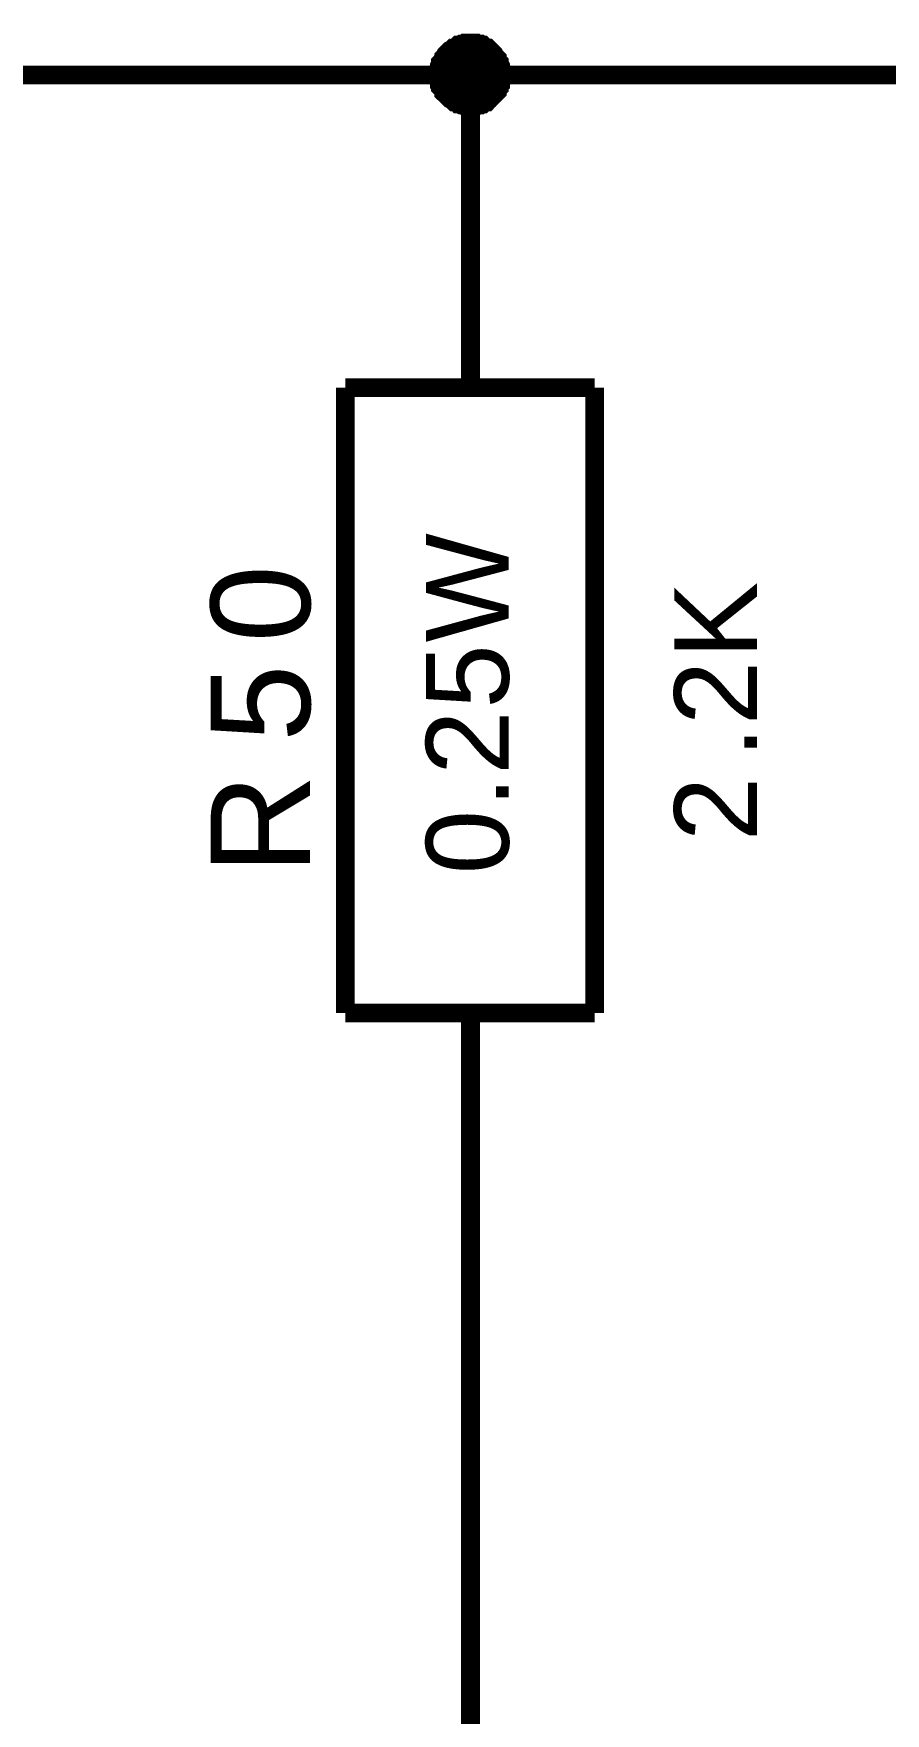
# Model space of a CAD drawing. Header units: millimetres. Extents: x -2024 to 917, y -725 to 13.
# Drawn here: x -1983.37 to -1969.74, y -185.37 to -158.51 of the extents above; entities that cross this region are included whole.
import ezdxf

# ---------------------------------------------------------------- set-up
doc = ezdxf.new("R2010")
doc.units = ezdxf.units.MM
doc.styles.get("Standard").update_dxf_attribs({"font": 'arial.ttf'})

msp = doc.modelspace()

# ---------------------------------------------------------------- linework, layer by layer
at = {"color": 7}
for points, const_width in [([(-1976.893, -159.17), (-1976.893, -159.137), (-1976.893, -159.12), (-1976.893, -159.087), (-1976.877, -159.071), (-1976.877, -159.038), (-1976.877, -159.021), (-1976.86, -158.988), (-1976.86, -158.971), (-1976.844, -158.955), (-1976.827, -158.922), (-1976.811, -158.905), (-1976.811, -158.889), (-1976.794, -158.872), (-1976.777, -158.839), (-1976.761, -158.822), (-1976.744, -158.806), (-1976.728, -158.789), (-1976.711, -158.773), (-1976.678, -158.756), (-1976.662, -158.74), (-1976.645, -158.74), (-1976.628, -158.723), (-1976.595, -158.707), (-1976.579, -158.69), (-1976.562, -158.69), (-1976.529, -158.673), (-1976.513, -158.673), (-1976.48, -158.673), (-1976.463, -158.657), (-1976.43, -158.657), (-1976.413, -158.657), (-1976.38, -158.657)], 0.3), ([(-1976.893, -159.17), (-1976.893, -159.137), (-1976.893, -159.12), (-1976.893, -159.087), (-1976.877, -159.071), (-1976.877, -159.038), (-1976.877, -159.021), (-1976.86, -158.988), (-1976.86, -158.971), (-1976.844, -158.955), (-1976.827, -158.922), (-1976.811, -158.905), (-1976.811, -158.889), (-1976.794, -158.872), (-1976.777, -158.839), (-1976.761, -158.822), (-1976.744, -158.806), (-1976.728, -158.789), (-1976.711, -158.773), (-1976.678, -158.756), (-1976.662, -158.74), (-1976.645, -158.74), (-1976.628, -158.723), (-1976.595, -158.707), (-1976.579, -158.69), (-1976.562, -158.69), (-1976.529, -158.673), (-1976.513, -158.673), (-1976.48, -158.673), (-1976.463, -158.657), (-1976.43, -158.657), (-1976.413, -158.657), (-1976.38, -158.657)], 0.3), ([(-1976.893, -159.17), (-1976.893, -159.137), (-1976.893, -159.12), (-1976.893, -159.087), (-1976.877, -159.071), (-1976.877, -159.038), (-1976.877, -159.021), (-1976.86, -158.988), (-1976.86, -158.971), (-1976.844, -158.955), (-1976.827, -158.922), (-1976.811, -158.905), (-1976.811, -158.889), (-1976.794, -158.872), (-1976.777, -158.839), (-1976.761, -158.822), (-1976.744, -158.806), (-1976.728, -158.789), (-1976.711, -158.773), (-1976.678, -158.756), (-1976.662, -158.74), (-1976.645, -158.74), (-1976.628, -158.723), (-1976.595, -158.707), (-1976.579, -158.69), (-1976.562, -158.69), (-1976.529, -158.673), (-1976.513, -158.673), (-1976.48, -158.673), (-1976.463, -158.657), (-1976.43, -158.657), (-1976.413, -158.657), (-1976.38, -158.657)], 0.3), ([(-1976.893, -159.17), (-1976.893, -159.137), (-1976.893, -159.12), (-1976.893, -159.087), (-1976.877, -159.071), (-1976.877, -159.038), (-1976.877, -159.021), (-1976.86, -158.988), (-1976.86, -158.971), (-1976.844, -158.955), (-1976.827, -158.922), (-1976.811, -158.905), (-1976.811, -158.889), (-1976.794, -158.872), (-1976.777, -158.839), (-1976.761, -158.822), (-1976.744, -158.806), (-1976.728, -158.789), (-1976.711, -158.773), (-1976.678, -158.756), (-1976.662, -158.74), (-1976.645, -158.74), (-1976.628, -158.723), (-1976.595, -158.707), (-1976.579, -158.69), (-1976.562, -158.69), (-1976.529, -158.673), (-1976.513, -158.673), (-1976.48, -158.673), (-1976.463, -158.657), (-1976.43, -158.657), (-1976.413, -158.657), (-1976.38, -158.657)], 0.3), ([(-1976.38, -158.657), (-1976.38, -158.657)], 0.3), ([(-1976.38, -158.657), (-1976.347, -158.657), (-1976.331, -158.657), (-1976.297, -158.657), (-1976.281, -158.673), (-1976.248, -158.673), (-1976.231, -158.673), (-1976.215, -158.69), (-1976.182, -158.69), (-1976.165, -158.707), (-1976.149, -158.723), (-1976.115, -158.74), (-1976.099, -158.74), (-1976.082, -158.756), (-1976.066, -158.773), (-1976.049, -158.789), (-1976.033, -158.806), (-1976.016, -158.822), (-1976, -158.839), (-1975.983, -158.872), (-1975.966, -158.889), (-1975.95, -158.905), (-1975.95, -158.922), (-1975.933, -158.955), (-1975.917, -158.971), (-1975.917, -158.988), (-1975.9, -159.021), (-1975.9, -159.038), (-1975.9, -159.071), (-1975.884, -159.087), (-1975.884, -159.12), (-1975.884, -159.137), (-1975.884, -159.17)], 0.3), ([(-1976.38, -158.657), (-1976.38, -158.657)], 0.3), ([(-1976.38, -158.657), (-1976.347, -158.657), (-1976.331, -158.657), (-1976.297, -158.657), (-1976.281, -158.673), (-1976.248, -158.673), (-1976.231, -158.673), (-1976.215, -158.69), (-1976.182, -158.69), (-1976.165, -158.707), (-1976.149, -158.723), (-1976.115, -158.74), (-1976.099, -158.74), (-1976.082, -158.756), (-1976.066, -158.773), (-1976.049, -158.789), (-1976.033, -158.806), (-1976.016, -158.822), (-1976, -158.839), (-1975.983, -158.872), (-1975.966, -158.889), (-1975.95, -158.905), (-1975.95, -158.922), (-1975.933, -158.955), (-1975.917, -158.971), (-1975.917, -158.988), (-1975.9, -159.021), (-1975.9, -159.038), (-1975.9, -159.071), (-1975.884, -159.087), (-1975.884, -159.12), (-1975.884, -159.137), (-1975.884, -159.17)], 0.3), ([(-1976.38, -158.657), (-1976.38, -158.657)], 0.3), ([(-1976.38, -158.657), (-1976.347, -158.657), (-1976.331, -158.657), (-1976.297, -158.657), (-1976.281, -158.673), (-1976.248, -158.673), (-1976.231, -158.673), (-1976.215, -158.69), (-1976.182, -158.69), (-1976.165, -158.707), (-1976.149, -158.723), (-1976.115, -158.74), (-1976.099, -158.74), (-1976.082, -158.756), (-1976.066, -158.773), (-1976.049, -158.789), (-1976.033, -158.806), (-1976.016, -158.822), (-1976, -158.839), (-1975.983, -158.872), (-1975.966, -158.889), (-1975.95, -158.905), (-1975.95, -158.922), (-1975.933, -158.955), (-1975.917, -158.971), (-1975.917, -158.988), (-1975.9, -159.021), (-1975.9, -159.038), (-1975.9, -159.071), (-1975.884, -159.087), (-1975.884, -159.12), (-1975.884, -159.137), (-1975.884, -159.17)], 0.3), ([(-1976.38, -158.657), (-1976.38, -158.657)], 0.3), ([(-1976.38, -158.657), (-1976.347, -158.657), (-1976.331, -158.657), (-1976.297, -158.657), (-1976.281, -158.673), (-1976.248, -158.673), (-1976.231, -158.673), (-1976.215, -158.69), (-1976.182, -158.69), (-1976.165, -158.707), (-1976.149, -158.723), (-1976.115, -158.74), (-1976.099, -158.74), (-1976.082, -158.756), (-1976.066, -158.773), (-1976.049, -158.789), (-1976.033, -158.806), (-1976.016, -158.822), (-1976, -158.839), (-1975.983, -158.872), (-1975.966, -158.889), (-1975.95, -158.905), (-1975.95, -158.922), (-1975.933, -158.955), (-1975.917, -158.971), (-1975.917, -158.988), (-1975.9, -159.021), (-1975.9, -159.038), (-1975.9, -159.071), (-1975.884, -159.087), (-1975.884, -159.12), (-1975.884, -159.137), (-1975.884, -159.17)], 0.3), ([(-1976.893, -159.17), (-1976.893, -159.137), (-1976.893, -159.12), (-1976.893, -159.087), (-1976.877, -159.071), (-1976.877, -159.038), (-1976.877, -159.021), (-1976.86, -158.988), (-1976.86, -158.971), (-1976.844, -158.955), (-1976.827, -158.922), (-1976.811, -158.905), (-1976.811, -158.889), (-1976.794, -158.872), (-1976.777, -158.839), (-1976.761, -158.822), (-1976.744, -158.806), (-1976.728, -158.789), (-1976.711, -158.773), (-1976.678, -158.756), (-1976.662, -158.74), (-1976.645, -158.74), (-1976.628, -158.723), (-1976.595, -158.707), (-1976.579, -158.69), (-1976.562, -158.69), (-1976.529, -158.673), (-1976.513, -158.673), (-1976.48, -158.673), (-1976.463, -158.657), (-1976.43, -158.657), (-1976.413, -158.657), (-1976.38, -158.657)], 0.0991), ([(-1976.893, -159.17), (-1976.893, -159.137), (-1976.893, -159.12), (-1976.893, -159.087), (-1976.877, -159.071), (-1976.877, -159.038), (-1976.877, -159.021), (-1976.86, -158.988), (-1976.86, -158.971), (-1976.844, -158.955), (-1976.827, -158.922), (-1976.811, -158.905), (-1976.811, -158.889), (-1976.794, -158.872), (-1976.777, -158.839), (-1976.761, -158.822), (-1976.744, -158.806), (-1976.728, -158.789), (-1976.711, -158.773), (-1976.678, -158.756), (-1976.662, -158.74), (-1976.645, -158.74), (-1976.628, -158.723), (-1976.595, -158.707), (-1976.579, -158.69), (-1976.562, -158.69), (-1976.529, -158.673), (-1976.513, -158.673), (-1976.48, -158.673), (-1976.463, -158.657), (-1976.43, -158.657), (-1976.413, -158.657), (-1976.38, -158.657)], 0.0991), ([(-1976.893, -159.17), (-1976.893, -159.137), (-1976.893, -159.12), (-1976.893, -159.087), (-1976.877, -159.071), (-1976.877, -159.038), (-1976.877, -159.021), (-1976.86, -158.988), (-1976.86, -158.971), (-1976.844, -158.955), (-1976.827, -158.922), (-1976.811, -158.905), (-1976.811, -158.889), (-1976.794, -158.872), (-1976.777, -158.839), (-1976.761, -158.822), (-1976.744, -158.806), (-1976.728, -158.789), (-1976.711, -158.773), (-1976.678, -158.756), (-1976.662, -158.74), (-1976.645, -158.74), (-1976.628, -158.723), (-1976.595, -158.707), (-1976.579, -158.69), (-1976.562, -158.69), (-1976.529, -158.673), (-1976.513, -158.673), (-1976.48, -158.673), (-1976.463, -158.657), (-1976.43, -158.657), (-1976.413, -158.657), (-1976.38, -158.657)], 0.0991), ([(-1976.893, -159.17), (-1976.893, -159.137), (-1976.893, -159.12), (-1976.893, -159.087), (-1976.877, -159.071), (-1976.877, -159.038), (-1976.877, -159.021), (-1976.86, -158.988), (-1976.86, -158.971), (-1976.844, -158.955), (-1976.827, -158.922), (-1976.811, -158.905), (-1976.811, -158.889), (-1976.794, -158.872), (-1976.777, -158.839), (-1976.761, -158.822), (-1976.744, -158.806), (-1976.728, -158.789), (-1976.711, -158.773), (-1976.678, -158.756), (-1976.662, -158.74), (-1976.645, -158.74), (-1976.628, -158.723), (-1976.595, -158.707), (-1976.579, -158.69), (-1976.562, -158.69), (-1976.529, -158.673), (-1976.513, -158.673), (-1976.48, -158.673), (-1976.463, -158.657), (-1976.43, -158.657), (-1976.413, -158.657), (-1976.38, -158.657)], 0.0991), ([(-1976.38, -158.657), (-1976.38, -158.657)], 0.0991), ([(-1976.38, -158.657), (-1976.347, -158.657), (-1976.331, -158.657), (-1976.297, -158.657), (-1976.281, -158.673), (-1976.248, -158.673), (-1976.231, -158.673), (-1976.215, -158.69), (-1976.182, -158.69), (-1976.165, -158.707), (-1976.149, -158.723), (-1976.115, -158.74), (-1976.099, -158.74), (-1976.082, -158.756), (-1976.066, -158.773), (-1976.049, -158.789), (-1976.033, -158.806), (-1976.016, -158.822), (-1976, -158.839), (-1975.983, -158.872), (-1975.966, -158.889), (-1975.95, -158.905), (-1975.95, -158.922), (-1975.933, -158.955), (-1975.917, -158.971), (-1975.917, -158.988), (-1975.9, -159.021), (-1975.9, -159.038), (-1975.9, -159.071), (-1975.884, -159.087), (-1975.884, -159.12), (-1975.884, -159.137), (-1975.884, -159.17)], 0.0991), ([(-1976.38, -158.657), (-1976.38, -158.657)], 0.0991), ([(-1976.38, -158.657), (-1976.347, -158.657), (-1976.331, -158.657), (-1976.297, -158.657), (-1976.281, -158.673), (-1976.248, -158.673), (-1976.231, -158.673), (-1976.215, -158.69), (-1976.182, -158.69), (-1976.165, -158.707), (-1976.149, -158.723), (-1976.115, -158.74), (-1976.099, -158.74), (-1976.082, -158.756), (-1976.066, -158.773), (-1976.049, -158.789), (-1976.033, -158.806), (-1976.016, -158.822), (-1976, -158.839), (-1975.983, -158.872), (-1975.966, -158.889), (-1975.95, -158.905), (-1975.95, -158.922), (-1975.933, -158.955), (-1975.917, -158.971), (-1975.917, -158.988), (-1975.9, -159.021), (-1975.9, -159.038), (-1975.9, -159.071), (-1975.884, -159.087), (-1975.884, -159.12), (-1975.884, -159.137), (-1975.884, -159.17)], 0.0991), ([(-1976.38, -158.657), (-1976.38, -158.657)], 0.0991), ([(-1976.38, -158.657), (-1976.347, -158.657), (-1976.331, -158.657), (-1976.297, -158.657), (-1976.281, -158.673), (-1976.248, -158.673), (-1976.231, -158.673), (-1976.215, -158.69), (-1976.182, -158.69), (-1976.165, -158.707), (-1976.149, -158.723), (-1976.115, -158.74), (-1976.099, -158.74), (-1976.082, -158.756), (-1976.066, -158.773), (-1976.049, -158.789), (-1976.033, -158.806), (-1976.016, -158.822), (-1976, -158.839), (-1975.983, -158.872), (-1975.966, -158.889), (-1975.95, -158.905), (-1975.95, -158.922), (-1975.933, -158.955), (-1975.917, -158.971), (-1975.917, -158.988), (-1975.9, -159.021), (-1975.9, -159.038), (-1975.9, -159.071), (-1975.884, -159.087), (-1975.884, -159.12), (-1975.884, -159.137), (-1975.884, -159.17)], 0.0991), ([(-1976.38, -158.657), (-1976.38, -158.657)], 0.0991), ([(-1976.38, -158.657), (-1976.347, -158.657), (-1976.331, -158.657), (-1976.297, -158.657), (-1976.281, -158.673), (-1976.248, -158.673), (-1976.231, -158.673), (-1976.215, -158.69), (-1976.182, -158.69), (-1976.165, -158.707), (-1976.149, -158.723), (-1976.115, -158.74), (-1976.099, -158.74), (-1976.082, -158.756), (-1976.066, -158.773), (-1976.049, -158.789), (-1976.033, -158.806), (-1976.016, -158.822), (-1976, -158.839), (-1975.983, -158.872), (-1975.966, -158.889), (-1975.95, -158.905), (-1975.95, -158.922), (-1975.933, -158.955), (-1975.917, -158.971), (-1975.917, -158.988), (-1975.9, -159.021), (-1975.9, -159.038), (-1975.9, -159.071), (-1975.884, -159.087), (-1975.884, -159.12), (-1975.884, -159.137), (-1975.884, -159.17)], 0.0991), ([(-1986.377, -159.17), (-1976.38, -159.17), (-1961.402, -159.17), (-1956.403, -159.17)], 0.3), ([(-1976.38, -159.667), (-1976.413, -159.667), (-1976.43, -159.667), (-1976.463, -159.667), (-1976.48, -159.65), (-1976.513, -159.65), (-1976.529, -159.65), (-1976.562, -159.634), (-1976.579, -159.634), (-1976.595, -159.617), (-1976.628, -159.601), (-1976.645, -159.601), (-1976.662, -159.584), (-1976.678, -159.568), (-1976.711, -159.551), (-1976.728, -159.534), (-1976.744, -159.518), (-1976.761, -159.501), (-1976.777, -159.485), (-1976.794, -159.468), (-1976.811, -159.452), (-1976.811, -159.435), (-1976.827, -159.402), (-1976.844, -159.385), (-1976.86, -159.369), (-1976.86, -159.336), (-1976.877, -159.319), (-1976.877, -159.303), (-1976.877, -159.27), (-1976.893, -159.253), (-1976.893, -159.22), (-1976.893, -159.203), (-1976.893, -159.17)], 0.3), ([(-1976.893, -159.17), (-1976.893, -159.17)], 0.3), ([(-1976.38, -159.667), (-1976.413, -159.667), (-1976.43, -159.667), (-1976.463, -159.667), (-1976.48, -159.65), (-1976.513, -159.65), (-1976.529, -159.65), (-1976.562, -159.634), (-1976.579, -159.634), (-1976.595, -159.617), (-1976.628, -159.601), (-1976.645, -159.601), (-1976.662, -159.584), (-1976.678, -159.568), (-1976.711, -159.551), (-1976.728, -159.534), (-1976.744, -159.518), (-1976.761, -159.501), (-1976.777, -159.485), (-1976.794, -159.468), (-1976.811, -159.452), (-1976.811, -159.435), (-1976.827, -159.402), (-1976.844, -159.385), (-1976.86, -159.369), (-1976.86, -159.336), (-1976.877, -159.319), (-1976.877, -159.303), (-1976.877, -159.27), (-1976.893, -159.253), (-1976.893, -159.22), (-1976.893, -159.203), (-1976.893, -159.17)], 0.3), ([(-1976.893, -159.17), (-1976.893, -159.17)], 0.3), ([(-1976.38, -159.667), (-1976.413, -159.667), (-1976.43, -159.667), (-1976.463, -159.667), (-1976.48, -159.65), (-1976.513, -159.65), (-1976.529, -159.65), (-1976.562, -159.634), (-1976.579, -159.634), (-1976.595, -159.617), (-1976.628, -159.601), (-1976.645, -159.601), (-1976.662, -159.584), (-1976.678, -159.568), (-1976.711, -159.551), (-1976.728, -159.534), (-1976.744, -159.518), (-1976.761, -159.501), (-1976.777, -159.485), (-1976.794, -159.468), (-1976.811, -159.452), (-1976.811, -159.435), (-1976.827, -159.402), (-1976.844, -159.385), (-1976.86, -159.369), (-1976.86, -159.336), (-1976.877, -159.319), (-1976.877, -159.303), (-1976.877, -159.27), (-1976.893, -159.253), (-1976.893, -159.22), (-1976.893, -159.203), (-1976.893, -159.17)], 0.3), ([(-1976.893, -159.17), (-1976.893, -159.17)], 0.3), ([(-1976.38, -159.667), (-1976.413, -159.667), (-1976.43, -159.667), (-1976.463, -159.667), (-1976.48, -159.65), (-1976.513, -159.65), (-1976.529, -159.65), (-1976.562, -159.634), (-1976.579, -159.634), (-1976.595, -159.617), (-1976.628, -159.601), (-1976.645, -159.601), (-1976.662, -159.584), (-1976.678, -159.568), (-1976.711, -159.551), (-1976.728, -159.534), (-1976.744, -159.518), (-1976.761, -159.501), (-1976.777, -159.485), (-1976.794, -159.468), (-1976.811, -159.452), (-1976.811, -159.435), (-1976.827, -159.402), (-1976.844, -159.385), (-1976.86, -159.369), (-1976.86, -159.336), (-1976.877, -159.319), (-1976.877, -159.303), (-1976.877, -159.27), (-1976.893, -159.253), (-1976.893, -159.22), (-1976.893, -159.203), (-1976.893, -159.17)], 0.3), ([(-1976.893, -159.17), (-1976.893, -159.17)], 0.3), ([(-1976.38, -161.671), (-1976.38, -159.17)], 0.3), ([(-1975.884, -159.17), (-1975.884, -159.203), (-1975.884, -159.22), (-1975.884, -159.253), (-1975.9, -159.27), (-1975.9, -159.303), (-1975.9, -159.319), (-1975.917, -159.336), (-1975.917, -159.369), (-1975.933, -159.385), (-1975.95, -159.402), (-1975.95, -159.435), (-1975.966, -159.452), (-1975.983, -159.468), (-1976, -159.485), (-1976.016, -159.501), (-1976.033, -159.518), (-1976.049, -159.534), (-1976.066, -159.551), (-1976.082, -159.568), (-1976.099, -159.584), (-1976.115, -159.601), (-1976.149, -159.601), (-1976.165, -159.617), (-1976.182, -159.634), (-1976.215, -159.634), (-1976.231, -159.65), (-1976.248, -159.65), (-1976.281, -159.65), (-1976.297, -159.667), (-1976.331, -159.667), (-1976.347, -159.667), (-1976.38, -159.667)], 0.3), ([(-1975.884, -159.17), (-1975.884, -159.203), (-1975.884, -159.22), (-1975.884, -159.253), (-1975.9, -159.27), (-1975.9, -159.303), (-1975.9, -159.319), (-1975.917, -159.336), (-1975.917, -159.369), (-1975.933, -159.385), (-1975.95, -159.402), (-1975.95, -159.435), (-1975.966, -159.452), (-1975.983, -159.468), (-1976, -159.485), (-1976.016, -159.501), (-1976.033, -159.518), (-1976.049, -159.534), (-1976.066, -159.551), (-1976.082, -159.568), (-1976.099, -159.584), (-1976.115, -159.601), (-1976.149, -159.601), (-1976.165, -159.617), (-1976.182, -159.634), (-1976.215, -159.634), (-1976.231, -159.65), (-1976.248, -159.65), (-1976.281, -159.65), (-1976.297, -159.667), (-1976.331, -159.667), (-1976.347, -159.667), (-1976.38, -159.667)], 0.3), ([(-1975.884, -159.17), (-1975.884, -159.203), (-1975.884, -159.22), (-1975.884, -159.253), (-1975.9, -159.27), (-1975.9, -159.303), (-1975.9, -159.319), (-1975.917, -159.336), (-1975.917, -159.369), (-1975.933, -159.385), (-1975.95, -159.402), (-1975.95, -159.435), (-1975.966, -159.452), (-1975.983, -159.468), (-1976, -159.485), (-1976.016, -159.501), (-1976.033, -159.518), (-1976.049, -159.534), (-1976.066, -159.551), (-1976.082, -159.568), (-1976.099, -159.584), (-1976.115, -159.601), (-1976.149, -159.601), (-1976.165, -159.617), (-1976.182, -159.634), (-1976.215, -159.634), (-1976.231, -159.65), (-1976.248, -159.65), (-1976.281, -159.65), (-1976.297, -159.667), (-1976.331, -159.667), (-1976.347, -159.667), (-1976.38, -159.667)], 0.3), ([(-1975.884, -159.17), (-1975.884, -159.203), (-1975.884, -159.22), (-1975.884, -159.253), (-1975.9, -159.27), (-1975.9, -159.303), (-1975.9, -159.319), (-1975.917, -159.336), (-1975.917, -159.369), (-1975.933, -159.385), (-1975.95, -159.402), (-1975.95, -159.435), (-1975.966, -159.452), (-1975.983, -159.468), (-1976, -159.485), (-1976.016, -159.501), (-1976.033, -159.518), (-1976.049, -159.534), (-1976.066, -159.551), (-1976.082, -159.568), (-1976.099, -159.584), (-1976.115, -159.601), (-1976.149, -159.601), (-1976.165, -159.617), (-1976.182, -159.634), (-1976.215, -159.634), (-1976.231, -159.65), (-1976.248, -159.65), (-1976.281, -159.65), (-1976.297, -159.667), (-1976.331, -159.667), (-1976.347, -159.667), (-1976.38, -159.667)], 0.3), ([(-1975.884, -159.17), (-1975.884, -159.17), (-1975.884, -159.17), (-1975.884, -159.17), (-1975.884, -159.17), (-1975.884, -159.17), (-1975.884, -159.17), (-1975.884, -159.17), (-1975.884, -159.17), (-1975.884, -159.17), (-1975.884, -159.17), (-1975.884, -159.17), (-1975.884, -159.17), (-1975.884, -159.17), (-1975.884, -159.17), (-1975.884, -159.17), (-1975.884, -159.17), (-1975.884, -159.17), (-1975.884, -159.17), (-1975.884, -159.17), (-1975.884, -159.17), (-1975.884, -159.17), (-1975.884, -159.17), (-1975.884, -159.17), (-1975.884, -159.17), (-1975.884, -159.17), (-1975.884, -159.17), (-1975.884, -159.17), (-1975.884, -159.17), (-1975.884, -159.17), (-1975.884, -159.17), (-1975.884, -159.17), (-1975.884, -159.17)], 0.3), ([(-1975.884, -159.17), (-1975.884, -159.17)], 0.3), ([(-1975.884, -159.17), (-1975.884, -159.17), (-1975.884, -159.17), (-1975.884, -159.17), (-1975.884, -159.17), (-1975.884, -159.17), (-1975.884, -159.17), (-1975.884, -159.17), (-1975.884, -159.17), (-1975.884, -159.17), (-1975.884, -159.17), (-1975.884, -159.17), (-1975.884, -159.17), (-1975.884, -159.17), (-1975.884, -159.17), (-1975.884, -159.17), (-1975.884, -159.17), (-1975.884, -159.17), (-1975.884, -159.17), (-1975.884, -159.17), (-1975.884, -159.17), (-1975.884, -159.17), (-1975.884, -159.17), (-1975.884, -159.17), (-1975.884, -159.17), (-1975.884, -159.17), (-1975.884, -159.17), (-1975.884, -159.17), (-1975.884, -159.17), (-1975.884, -159.17), (-1975.884, -159.17), (-1975.884, -159.17), (-1975.884, -159.17)], 0.3), ([(-1975.884, -159.17), (-1975.884, -159.17)], 0.3), ([(-1975.884, -159.17), (-1975.884, -159.17), (-1975.884, -159.17), (-1975.884, -159.17), (-1975.884, -159.17), (-1975.884, -159.17), (-1975.884, -159.17), (-1975.884, -159.17), (-1975.884, -159.17), (-1975.884, -159.17), (-1975.884, -159.17), (-1975.884, -159.17), (-1975.884, -159.17), (-1975.884, -159.17), (-1975.884, -159.17), (-1975.884, -159.17), (-1975.884, -159.17), (-1975.884, -159.17), (-1975.884, -159.17), (-1975.884, -159.17), (-1975.884, -159.17), (-1975.884, -159.17), (-1975.884, -159.17), (-1975.884, -159.17), (-1975.884, -159.17), (-1975.884, -159.17), (-1975.884, -159.17), (-1975.884, -159.17), (-1975.884, -159.17), (-1975.884, -159.17), (-1975.884, -159.17), (-1975.884, -159.17), (-1975.884, -159.17)], 0.3), ([(-1975.884, -159.17), (-1975.884, -159.17)], 0.3), ([(-1975.884, -159.17), (-1975.884, -159.17), (-1975.884, -159.17), (-1975.884, -159.17), (-1975.884, -159.17), (-1975.884, -159.17), (-1975.884, -159.17), (-1975.884, -159.17), (-1975.884, -159.17), (-1975.884, -159.17), (-1975.884, -159.17), (-1975.884, -159.17), (-1975.884, -159.17), (-1975.884, -159.17), (-1975.884, -159.17), (-1975.884, -159.17), (-1975.884, -159.17), (-1975.884, -159.17), (-1975.884, -159.17), (-1975.884, -159.17), (-1975.884, -159.17), (-1975.884, -159.17), (-1975.884, -159.17), (-1975.884, -159.17), (-1975.884, -159.17), (-1975.884, -159.17), (-1975.884, -159.17), (-1975.884, -159.17), (-1975.884, -159.17), (-1975.884, -159.17), (-1975.884, -159.17), (-1975.884, -159.17), (-1975.884, -159.17)], 0.3), ([(-1975.884, -159.17), (-1975.884, -159.17)], 0.3), ([(-1976.38, -159.667), (-1976.413, -159.667), (-1976.43, -159.667), (-1976.463, -159.667), (-1976.48, -159.65), (-1976.513, -159.65), (-1976.529, -159.65), (-1976.562, -159.634), (-1976.579, -159.634), (-1976.595, -159.617), (-1976.628, -159.601), (-1976.645, -159.601), (-1976.662, -159.584), (-1976.678, -159.568), (-1976.711, -159.551), (-1976.728, -159.534), (-1976.744, -159.518), (-1976.761, -159.501), (-1976.777, -159.485), (-1976.794, -159.468), (-1976.811, -159.452), (-1976.811, -159.435), (-1976.827, -159.402), (-1976.844, -159.385), (-1976.86, -159.369), (-1976.86, -159.336), (-1976.877, -159.319), (-1976.877, -159.303), (-1976.877, -159.27), (-1976.893, -159.253), (-1976.893, -159.22), (-1976.893, -159.203), (-1976.893, -159.17)], 0.0991), ([(-1976.893, -159.17), (-1976.893, -159.17)], 0.0991), ([(-1976.38, -159.667), (-1976.413, -159.667), (-1976.43, -159.667), (-1976.463, -159.667), (-1976.48, -159.65), (-1976.513, -159.65), (-1976.529, -159.65), (-1976.562, -159.634), (-1976.579, -159.634), (-1976.595, -159.617), (-1976.628, -159.601), (-1976.645, -159.601), (-1976.662, -159.584), (-1976.678, -159.568), (-1976.711, -159.551), (-1976.728, -159.534), (-1976.744, -159.518), (-1976.761, -159.501), (-1976.777, -159.485), (-1976.794, -159.468), (-1976.811, -159.452), (-1976.811, -159.435), (-1976.827, -159.402), (-1976.844, -159.385), (-1976.86, -159.369), (-1976.86, -159.336), (-1976.877, -159.319), (-1976.877, -159.303), (-1976.877, -159.27), (-1976.893, -159.253), (-1976.893, -159.22), (-1976.893, -159.203), (-1976.893, -159.17)], 0.0991), ([(-1976.893, -159.17), (-1976.893, -159.17)], 0.0991), ([(-1976.38, -159.667), (-1976.413, -159.667), (-1976.43, -159.667), (-1976.463, -159.667), (-1976.48, -159.65), (-1976.513, -159.65), (-1976.529, -159.65), (-1976.562, -159.634), (-1976.579, -159.634), (-1976.595, -159.617), (-1976.628, -159.601), (-1976.645, -159.601), (-1976.662, -159.584), (-1976.678, -159.568), (-1976.711, -159.551), (-1976.728, -159.534), (-1976.744, -159.518), (-1976.761, -159.501), (-1976.777, -159.485), (-1976.794, -159.468), (-1976.811, -159.452), (-1976.811, -159.435), (-1976.827, -159.402), (-1976.844, -159.385), (-1976.86, -159.369), (-1976.86, -159.336), (-1976.877, -159.319), (-1976.877, -159.303), (-1976.877, -159.27), (-1976.893, -159.253), (-1976.893, -159.22), (-1976.893, -159.203), (-1976.893, -159.17)], 0.0991), ([(-1976.893, -159.17), (-1976.893, -159.17)], 0.0991), ([(-1976.38, -159.667), (-1976.413, -159.667), (-1976.43, -159.667), (-1976.463, -159.667), (-1976.48, -159.65), (-1976.513, -159.65), (-1976.529, -159.65), (-1976.562, -159.634), (-1976.579, -159.634), (-1976.595, -159.617), (-1976.628, -159.601), (-1976.645, -159.601), (-1976.662, -159.584), (-1976.678, -159.568), (-1976.711, -159.551), (-1976.728, -159.534), (-1976.744, -159.518), (-1976.761, -159.501), (-1976.777, -159.485), (-1976.794, -159.468), (-1976.811, -159.452), (-1976.811, -159.435), (-1976.827, -159.402), (-1976.844, -159.385), (-1976.86, -159.369), (-1976.86, -159.336), (-1976.877, -159.319), (-1976.877, -159.303), (-1976.877, -159.27), (-1976.893, -159.253), (-1976.893, -159.22), (-1976.893, -159.203), (-1976.893, -159.17)], 0.0991), ([(-1976.893, -159.17), (-1976.893, -159.17)], 0.0991), ([(-1975.884, -159.17), (-1975.884, -159.203), (-1975.884, -159.22), (-1975.884, -159.253), (-1975.9, -159.27), (-1975.9, -159.303), (-1975.9, -159.319), (-1975.917, -159.336), (-1975.917, -159.369), (-1975.933, -159.385), (-1975.95, -159.402), (-1975.95, -159.435), (-1975.966, -159.452), (-1975.983, -159.468), (-1976, -159.485), (-1976.016, -159.501), (-1976.033, -159.518), (-1976.049, -159.534), (-1976.066, -159.551), (-1976.082, -159.568), (-1976.099, -159.584), (-1976.115, -159.601), (-1976.149, -159.601), (-1976.165, -159.617), (-1976.182, -159.634), (-1976.215, -159.634), (-1976.231, -159.65), (-1976.248, -159.65), (-1976.281, -159.65), (-1976.297, -159.667), (-1976.331, -159.667), (-1976.347, -159.667), (-1976.38, -159.667)], 0.0991), ([(-1975.884, -159.17), (-1975.884, -159.203), (-1975.884, -159.22), (-1975.884, -159.253), (-1975.9, -159.27), (-1975.9, -159.303), (-1975.9, -159.319), (-1975.917, -159.336), (-1975.917, -159.369), (-1975.933, -159.385), (-1975.95, -159.402), (-1975.95, -159.435), (-1975.966, -159.452), (-1975.983, -159.468), (-1976, -159.485), (-1976.016, -159.501), (-1976.033, -159.518), (-1976.049, -159.534), (-1976.066, -159.551), (-1976.082, -159.568), (-1976.099, -159.584), (-1976.115, -159.601), (-1976.149, -159.601), (-1976.165, -159.617), (-1976.182, -159.634), (-1976.215, -159.634), (-1976.231, -159.65), (-1976.248, -159.65), (-1976.281, -159.65), (-1976.297, -159.667), (-1976.331, -159.667), (-1976.347, -159.667), (-1976.38, -159.667)], 0.0991), ([(-1975.884, -159.17), (-1975.884, -159.203), (-1975.884, -159.22), (-1975.884, -159.253), (-1975.9, -159.27), (-1975.9, -159.303), (-1975.9, -159.319), (-1975.917, -159.336), (-1975.917, -159.369), (-1975.933, -159.385), (-1975.95, -159.402), (-1975.95, -159.435), (-1975.966, -159.452), (-1975.983, -159.468), (-1976, -159.485), (-1976.016, -159.501), (-1976.033, -159.518), (-1976.049, -159.534), (-1976.066, -159.551), (-1976.082, -159.568), (-1976.099, -159.584), (-1976.115, -159.601), (-1976.149, -159.601), (-1976.165, -159.617), (-1976.182, -159.634), (-1976.215, -159.634), (-1976.231, -159.65), (-1976.248, -159.65), (-1976.281, -159.65), (-1976.297, -159.667), (-1976.331, -159.667), (-1976.347, -159.667), (-1976.38, -159.667)], 0.0991), ([(-1975.884, -159.17), (-1975.884, -159.203), (-1975.884, -159.22), (-1975.884, -159.253), (-1975.9, -159.27), (-1975.9, -159.303), (-1975.9, -159.319), (-1975.917, -159.336), (-1975.917, -159.369), (-1975.933, -159.385), (-1975.95, -159.402), (-1975.95, -159.435), (-1975.966, -159.452), (-1975.983, -159.468), (-1976, -159.485), (-1976.016, -159.501), (-1976.033, -159.518), (-1976.049, -159.534), (-1976.066, -159.551), (-1976.082, -159.568), (-1976.099, -159.584), (-1976.115, -159.601), (-1976.149, -159.601), (-1976.165, -159.617), (-1976.182, -159.634), (-1976.215, -159.634), (-1976.231, -159.65), (-1976.248, -159.65), (-1976.281, -159.65), (-1976.297, -159.667), (-1976.331, -159.667), (-1976.347, -159.667), (-1976.38, -159.667)], 0.0991), ([(-1975.884, -159.17), (-1975.884, -159.17), (-1975.884, -159.17), (-1975.884, -159.17), (-1975.884, -159.17), (-1975.884, -159.17), (-1975.884, -159.17), (-1975.884, -159.17), (-1975.884, -159.17), (-1975.884, -159.17), (-1975.884, -159.17), (-1975.884, -159.17), (-1975.884, -159.17), (-1975.884, -159.17), (-1975.884, -159.17), (-1975.884, -159.17), (-1975.884, -159.17), (-1975.884, -159.17), (-1975.884, -159.17), (-1975.884, -159.17), (-1975.884, -159.17), (-1975.884, -159.17), (-1975.884, -159.17), (-1975.884, -159.17), (-1975.884, -159.17), (-1975.884, -159.17), (-1975.884, -159.17), (-1975.884, -159.17), (-1975.884, -159.17), (-1975.884, -159.17), (-1975.884, -159.17), (-1975.884, -159.17), (-1975.884, -159.17)], 0.0991), ([(-1975.884, -159.17), (-1975.884, -159.17)], 0.0991), ([(-1975.884, -159.17), (-1975.884, -159.17), (-1975.884, -159.17), (-1975.884, -159.17), (-1975.884, -159.17), (-1975.884, -159.17), (-1975.884, -159.17), (-1975.884, -159.17), (-1975.884, -159.17), (-1975.884, -159.17), (-1975.884, -159.17), (-1975.884, -159.17), (-1975.884, -159.17), (-1975.884, -159.17), (-1975.884, -159.17), (-1975.884, -159.17), (-1975.884, -159.17), (-1975.884, -159.17), (-1975.884, -159.17), (-1975.884, -159.17), (-1975.884, -159.17), (-1975.884, -159.17), (-1975.884, -159.17), (-1975.884, -159.17), (-1975.884, -159.17), (-1975.884, -159.17), (-1975.884, -159.17), (-1975.884, -159.17), (-1975.884, -159.17), (-1975.884, -159.17), (-1975.884, -159.17), (-1975.884, -159.17), (-1975.884, -159.17)], 0.0991), ([(-1975.884, -159.17), (-1975.884, -159.17)], 0.0991), ([(-1975.884, -159.17), (-1975.884, -159.17), (-1975.884, -159.17), (-1975.884, -159.17), (-1975.884, -159.17), (-1975.884, -159.17), (-1975.884, -159.17), (-1975.884, -159.17), (-1975.884, -159.17), (-1975.884, -159.17), (-1975.884, -159.17), (-1975.884, -159.17), (-1975.884, -159.17), (-1975.884, -159.17), (-1975.884, -159.17), (-1975.884, -159.17), (-1975.884, -159.17), (-1975.884, -159.17), (-1975.884, -159.17), (-1975.884, -159.17), (-1975.884, -159.17), (-1975.884, -159.17), (-1975.884, -159.17), (-1975.884, -159.17), (-1975.884, -159.17), (-1975.884, -159.17), (-1975.884, -159.17), (-1975.884, -159.17), (-1975.884, -159.17), (-1975.884, -159.17), (-1975.884, -159.17), (-1975.884, -159.17), (-1975.884, -159.17)], 0.0991), ([(-1975.884, -159.17), (-1975.884, -159.17)], 0.0991), ([(-1975.884, -159.17), (-1975.884, -159.17), (-1975.884, -159.17), (-1975.884, -159.17), (-1975.884, -159.17), (-1975.884, -159.17), (-1975.884, -159.17), (-1975.884, -159.17), (-1975.884, -159.17), (-1975.884, -159.17), (-1975.884, -159.17), (-1975.884, -159.17), (-1975.884, -159.17), (-1975.884, -159.17), (-1975.884, -159.17), (-1975.884, -159.17), (-1975.884, -159.17), (-1975.884, -159.17), (-1975.884, -159.17), (-1975.884, -159.17), (-1975.884, -159.17), (-1975.884, -159.17), (-1975.884, -159.17), (-1975.884, -159.17), (-1975.884, -159.17), (-1975.884, -159.17), (-1975.884, -159.17), (-1975.884, -159.17), (-1975.884, -159.17), (-1975.884, -159.17), (-1975.884, -159.17), (-1975.884, -159.17), (-1975.884, -159.17)], 0.0991), ([(-1975.884, -159.17), (-1975.884, -159.17)], 0.0991), ([(-1976.38, -164.171), (-1976.38, -161.671)], 0.3), ([(-1978.383, -164.171), (-1974.394, -164.171)], 0.3), ([(-1978.383, -174.173), (-1978.383, -164.171)], 0.3), ([(-1974.394, -174.173), (-1974.394, -164.171)], 0.3), ([(-1978.383, -174.173), (-1974.394, -174.173)], 0.3), ([(-1976.38, -174.173), (-1976.38, -176.673)], 0.3), ([(-1976.38, -176.673), (-1976.38, -214.162), (-2011.369, -214.162)], 0.3)]:
    msp.add_lwpolyline(points, dxfattribs=dict(at, const_width=const_width))
at = {"color": 7, "const_width": 0.508}
msp.add_lwpolyline([(-1976.706, -159.158, 1), (-1976.198, -159.158, 1)], format="xyb", close=True, dxfattribs=at)

# ---------------------------------------------------------------- texts
at = {"color": 7}
for s, height, p in [('W', 1.325, (-1975.768, -168.244)), ('0', 1.59, (-1978.946, -168.244)), ('K', 1.325, (-1971.796, -168.509)), ('5', 1.325, (-1975.768, -169.304)), ('5', 1.59, (-1978.946, -169.834)), ('2', 1.325, (-1971.796, -169.569)), ('2', 1.325, (-1975.768, -170.364)), ('.', 1.325, (-1971.796, -170.099)), ('R', 1.59, (-1978.946, -171.954)), ('.', 1.325, (-1975.768, -170.894)), ('2', 1.325, (-1971.796, -171.424)), ('0', 1.325, (-1975.768, -171.954))]:
    msp.add_text(s, height=height, rotation=90, dxfattribs=at).set_placement(p)

doc.saveas('drawing.dxf')
